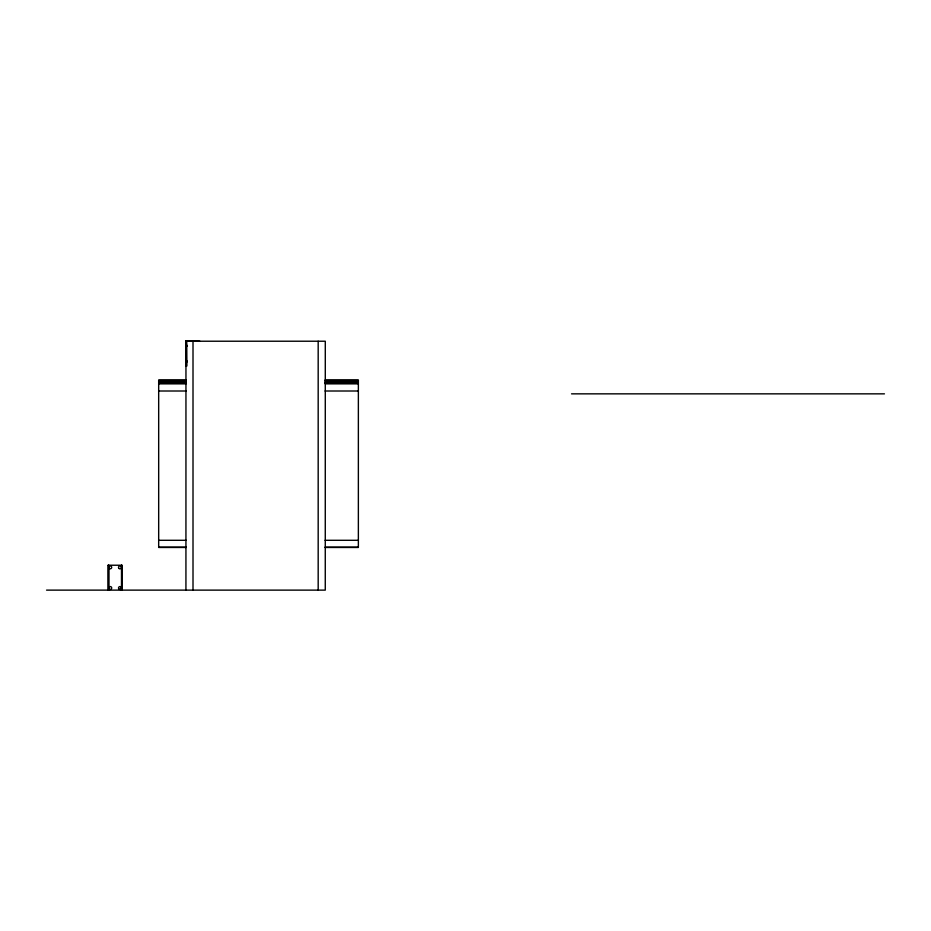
<?xml version="1.0" encoding="UTF-8"?>
<svg xmlns="http://www.w3.org/2000/svg" width="931" height="931" viewBox="0 0 931 931"><rect width="100%" height="100%" fill="white"/><g stroke="black" fill="none" stroke-linecap="round" stroke-linejoin="round"><path stroke-width="1.4" d="M121.367 590.126L121.367 587.996M186.642 345.308L185.979 345.785L185.967 361.019L186.642 361.659M185.932 341.223L325.291 341.223L325.268 590.126L46.55 590.126M185.932 345.448L187.247 345.448M186.677 346.088L185.967 346.088L186.956 346.146M186.677 361.019L185.967 361.019L186.968 361.065M185.932 361.798L187.247 361.798M185.956 366.116L186.689 366.116L186.572 340.874M186.177 380.127L158.677 380.127L158.677 547.463L186.177 547.463M325.082 380.127L358.365 380.127L358.365 547.463L325.082 547.463M158.677 380.372L186.177 380.372M325.082 380.372L358.365 380.372M158.677 381.687L186.177 381.687M325.082 381.687L358.365 381.687M158.677 382.525L186.177 382.525M325.082 382.525L358.365 382.525M158.677 383.456L186.177 383.456M325.082 383.456L358.365 383.456M158.677 383.7L186.177 383.7M325.082 383.7L358.365 383.7M158.677 391.008L186.177 391.008M325.082 391.008L358.365 391.008M571.541 393.848L884.45 393.848M158.677 540.294L186.177 540.294M325.082 540.294L358.365 540.294M158.677 547.195L186.177 547.195M325.082 547.195L358.365 547.195M108.159 565.233L122.054 565.233L122.077 590.126M318.181 341.223L318.181 590.126M199.874 341.223L185.956 340.874L185.932 590.126M193.008 341.223L193.008 590.126M186.456 340.874L186.514 366.116M186.247 340.874L186.247 366.116M121.775 565.233L121.775 590.126M121.496 565.233L121.496 590.126M108.846 565.233L108.846 590.126M108.45 565.233L108.45 590.126M108.136 565.233L108.136 590.126M118.935 588.997A1.42 1.42 0 0 0 121.321 588.357A1.42 1.42 0 0 0 119.575 586.623A1.42 1.42 0 0 0 118.935 588.997M109.439 568.527A1.42 1.42 0 0 0 111.685 567.514A1.42 1.42 0 0 0 109.695 566.071A1.42 1.42 0 0 0 109.439 568.527M119.133 568.538A1.42 1.42 0 0 0 121.356 567.491A1.42 1.42 0 0 0 119.331 566.083A1.42 1.42 0 0 0 119.133 568.538M109.311 589.044A1.42 1.42 0 0 0 111.662 588.311A1.42 1.42 0 0 0 109.858 586.635A1.42 1.42 0 0 0 109.311 589.044"/></g></svg>
